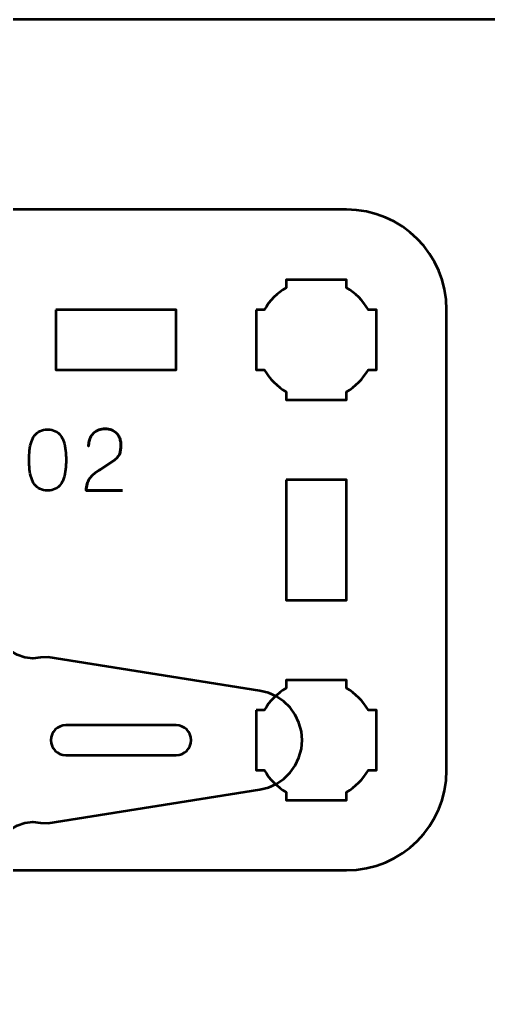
# Model space of a CAD drawing. Header units: centimetres. Extents: x -21 to 0, y -29.7 to 0.
# Drawn here: x -10.982 to -8.64, y -4.846 to 0 of the extents above; entities that cross this region are included whole.
import ezdxf

# ---------------------------------------------------------------- set-up
doc = ezdxf.new("R2010")
doc.units = ezdxf.units.CM
doc.header["$MEASUREMENT"] = 0
doc.layers.add('Layer 1', color=7, linetype='Continuous')

msp = doc.modelspace()

# ---------------------------------------------------------------- linework, layer by layer
at = {"layer": 'Layer 1', "color": 22, "lineweight": 53}
msp.add_open_spline([(-21.00003, -29.19995), (-21.00003, -29.19995), (-21.00003, -0.49992), (-21.00003, -0.49992), (-21.00003, -0.49992), (-21.00003, -0.22295), (-20.77694, 0.00004), (-20.49994, 0.00004), (-20.49994, 0.00004), (-20.49994, 0.00004), (-0.50008, 0.00004), (-0.50008, 0.00004), (-0.50008, 0.00004), (-0.22294, 0.00004), (0.00002, -0.22295), (0.00002, -0.49992), (0.00002, -0.49992), (0.00002, -0.49992), (0.00002, -29.19995), (0.00002, -29.19995), (0.00002, -29.19995), (0.00002, -29.47695), (-0.22294, -29.70004), (-0.50008, -29.70004), (-0.50008, -29.70004), (-0.50008, -29.70004), (-20.49994, -29.70004), (-20.49994, -29.70004), (-20.49994, -29.70004), (-20.77694, -29.70004), (-21.00003, -29.47695), (-21.00003, -29.19995)], degree=3, knots=[0, 0, 0, 0, 0.125, 0.125, 0.125, 0.125, 0.25, 0.25, 0.25, 0.25, 0.375, 0.375, 0.375, 0.375, 0.5, 0.5, 0.5, 0.5, 0.625, 0.625, 0.625, 0.625, 0.75, 0.75, 0.75, 0.75, 0.875, 0.875, 0.875, 0.875, 1, 1, 1, 1], dxfattribs=at)
at = {"layer": 'Layer 1', "color": 114, "lineweight": 53}
msp.add_open_spline([(-13.64994, -0.94997), (-13.64994, -0.94997), (-9.35007, -0.94997), (-9.35007, -0.94997), (-9.35007, -0.94997), (-9.07293, -0.94997), (-8.84997, -1.17306), (-8.84997, -1.45006), (-8.84997, -1.45006), (-8.84997, -1.45006), (-8.84997, -3.74993), (-8.84997, -3.74993), (-8.84997, -3.74993), (-8.84997, -4.02707), (-9.07293, -4.25003), (-9.35007, -4.25003), (-9.35007, -4.25003), (-9.35007, -4.25003), (-13.64994, -4.25003), (-13.64994, -4.25003), (-13.64994, -4.25003), (-13.92694, -4.25003), (-14.15003, -4.02707), (-14.15003, -3.74993), (-14.15003, -3.74993), (-14.15003, -3.74993), (-14.15003, -1.45006), (-14.15003, -1.45006), (-14.15003, -1.45006), (-14.15003, -1.17306), (-13.92694, -0.94997), (-13.64994, -0.94997)], degree=3, knots=[0, 0, 0, 0, 0.125, 0.125, 0.125, 0.125, 0.25, 0.25, 0.25, 0.25, 0.375, 0.375, 0.375, 0.375, 0.5, 0.5, 0.5, 0.5, 0.625, 0.625, 0.625, 0.625, 0.75, 0.75, 0.75, 0.75, 0.875, 0.875, 0.875, 0.875, 1, 1, 1, 1], dxfattribs=at)
at = {"layer": 'Layer 1', "lineweight": 53}
for points, knots in [([(-9.8, -1.44994), (-9.8, -1.44994), (-9.7598, -1.44994), (-9.7598, -1.44994), (-9.7598, -1.44994), (-9.73347, -1.40442), (-9.69551, -1.36649), (-9.65, -1.34016), (-9.65, -1.34016), (-9.65, -1.34016), (-9.65, -1.29994), (-9.65, -1.29994), (-9.65, -1.29994), (-9.65, -1.29994), (-9.35, -1.29994), (-9.35, -1.29994), (-9.35, -1.29994), (-9.35, -1.29994), (-9.35, -1.34013), (-9.35, -1.34013), (-9.35, -1.34013), (-9.30447, -1.36646), (-9.26648, -1.40441), (-9.24012, -1.44994), (-9.24012, -1.44994), (-9.24012, -1.44994), (-9.2, -1.44994), (-9.2, -1.44994), (-9.2, -1.44994), (-9.2, -1.44994), (-9.2, -1.59536), (-9.2, -1.59536), (-9.2, -1.59536), (-9.2, -1.59536), (-9.19994, -1.60001), (-9.19994, -1.60001), (-9.19994, -1.60001), (-9.19994, -1.60001), (-9.2, -1.60465), (-9.2, -1.60465), (-9.2, -1.60465), (-9.2, -1.60465), (-9.2, -1.74994), (-9.2, -1.74994), (-9.2, -1.74994), (-9.2, -1.74994), (-9.24007, -1.74994), (-9.24007, -1.74994), (-9.24007, -1.74994), (-9.26642, -1.79551), (-9.30442, -1.83352), (-9.35, -1.85988), (-9.35, -1.85988), (-9.35, -1.85988), (-9.35, -1.89994), (-9.35, -1.89994), (-9.35, -1.89994), (-9.35, -1.89994), (-9.49328, -1.89994), (-9.49328, -1.89994), (-9.49328, -1.89994), (-9.49328, -1.89994), (-9.49995, -1.90002), (-9.49995, -1.90002), (-9.49995, -1.90002), (-9.49995, -1.90002), (-9.50663, -1.89994), (-9.50663, -1.89994), (-9.50663, -1.89994), (-9.50663, -1.89994), (-9.65, -1.89994), (-9.65, -1.89994), (-9.65, -1.89994), (-9.65, -1.89994), (-9.65, -1.85984), (-9.65, -1.85984), (-9.65, -1.85984), (-9.69554, -1.83348), (-9.73352, -1.79549), (-9.75985, -1.74994), (-9.75985, -1.74994), (-9.75985, -1.74994), (-9.8, -1.74994), (-9.8, -1.74994), (-9.8, -1.74994), (-9.8, -1.74994), (-9.8, -1.44994), (-9.8, -1.44994)], [0, 0, 0, 0, 0.0454545, 0.0454545, 0.0454545, 0.0454545, 0.0909091, 0.0909091, 0.0909091, 0.0909091, 0.1363636, 0.1363636, 0.1363636, 0.1363636, 0.1818182, 0.1818182, 0.1818182, 0.1818182, 0.2272727, 0.2272727, 0.2272727, 0.2272727, 0.2727273, 0.2727273, 0.2727273, 0.2727273, 0.3181818, 0.3181818, 0.3181818, 0.3181818, 0.3636364, 0.3636364, 0.3636364, 0.3636364, 0.4090909, 0.4090909, 0.4090909, 0.4090909, 0.4545455, 0.4545455, 0.4545455, 0.4545455, 0.5, 0.5, 0.5, 0.5, 0.5454545, 0.5454545, 0.5454545, 0.5454545, 0.5909091, 0.5909091, 0.5909091, 0.5909091, 0.6363636, 0.6363636, 0.6363636, 0.6363636, 0.6818182, 0.6818182, 0.6818182, 0.6818182, 0.7272727, 0.7272727, 0.7272727, 0.7272727, 0.7727273, 0.7727273, 0.7727273, 0.7727273, 0.8181818, 0.8181818, 0.8181818, 0.8181818, 0.8636364, 0.8636364, 0.8636364, 0.8636364, 0.9090909, 0.9090909, 0.9090909, 0.9090909, 0.9545455, 0.9545455, 0.9545455, 0.9545455, 1, 1, 1, 1]), ([(-10.80002, -1.45006), (-10.80002, -1.45006), (-10.20002, -1.45006), (-10.20002, -1.45006), (-10.20002, -1.45006), (-10.20002, -1.45006), (-10.20002, -1.75007), (-10.20002, -1.75007), (-10.20002, -1.75007), (-10.20002, -1.75007), (-10.80002, -1.75007), (-10.80002, -1.75007), (-10.80002, -1.75007), (-10.80002, -1.75007), (-10.80002, -1.45006), (-10.80002, -1.45006)], [0, 0, 0, 0, 0.25, 0.25, 0.25, 0.25, 0.5, 0.5, 0.5, 0.5, 0.75, 0.75, 0.75, 0.75, 1, 1, 1, 1]), ([(-9.65007, -2.30001), (-9.65007, -2.30001), (-9.35007, -2.30001), (-9.35007, -2.30001), (-9.35007, -2.30001), (-9.35007, -2.30001), (-9.35007, -2.90002), (-9.35007, -2.90002), (-9.35007, -2.90002), (-9.35007, -2.90002), (-9.65007, -2.90002), (-9.65007, -2.90002), (-9.65007, -2.90002), (-9.65007, -2.90002), (-9.65007, -2.30001), (-9.65007, -2.30001)], [0, 0, 0, 0, 0.25, 0.25, 0.25, 0.25, 0.5, 0.5, 0.5, 0.5, 0.75, 0.75, 0.75, 0.75, 1, 1, 1, 1]), ([(-9.8, -3.44994), (-9.8, -3.44994), (-9.7598, -3.44994), (-9.7598, -3.44994), (-9.7598, -3.44994), (-9.73347, -3.40442), (-9.69551, -3.36649), (-9.65, -3.34016), (-9.65, -3.34016), (-9.65, -3.34016), (-9.65, -3.29994), (-9.65, -3.29994), (-9.65, -3.29994), (-9.65, -3.29994), (-9.35, -3.29994), (-9.35, -3.29994), (-9.35, -3.29994), (-9.35, -3.29994), (-9.35, -3.34013), (-9.35, -3.34013), (-9.35, -3.34013), (-9.30447, -3.36646), (-9.26648, -3.40441), (-9.24012, -3.44994), (-9.24012, -3.44994), (-9.24012, -3.44994), (-9.2, -3.44994), (-9.2, -3.44994), (-9.2, -3.44994), (-9.2, -3.44994), (-9.2, -3.59536), (-9.2, -3.59536), (-9.2, -3.59536), (-9.2, -3.59536), (-9.19994, -3.60001), (-9.19994, -3.60001), (-9.19994, -3.60001), (-9.19994, -3.60001), (-9.2, -3.60465), (-9.2, -3.60465), (-9.2, -3.60465), (-9.2, -3.60465), (-9.2, -3.74994), (-9.2, -3.74994), (-9.2, -3.74994), (-9.2, -3.74994), (-9.24007, -3.74994), (-9.24007, -3.74994), (-9.24007, -3.74994), (-9.26642, -3.79551), (-9.30442, -3.83352), (-9.35, -3.85988), (-9.35, -3.85988), (-9.35, -3.85988), (-9.35, -3.89994), (-9.35, -3.89994), (-9.35, -3.89994), (-9.35, -3.89994), (-9.49328, -3.89994), (-9.49328, -3.89994), (-9.49328, -3.89994), (-9.49328, -3.89994), (-9.49995, -3.90002), (-9.49995, -3.90002), (-9.49995, -3.90002), (-9.49995, -3.90002), (-9.50663, -3.89994), (-9.50663, -3.89994), (-9.50663, -3.89994), (-9.50663, -3.89994), (-9.65, -3.89994), (-9.65, -3.89994), (-9.65, -3.89994), (-9.65, -3.89994), (-9.65, -3.85984), (-9.65, -3.85984), (-9.65, -3.85984), (-9.69554, -3.83348), (-9.73352, -3.79549), (-9.75985, -3.74994), (-9.75985, -3.74994), (-9.75985, -3.74994), (-9.8, -3.74994), (-9.8, -3.74994), (-9.8, -3.74994), (-9.8, -3.74994), (-9.8, -3.44994), (-9.8, -3.44994)], [0, 0, 0, 0, 0.0454545, 0.0454545, 0.0454545, 0.0454545, 0.0909091, 0.0909091, 0.0909091, 0.0909091, 0.1363636, 0.1363636, 0.1363636, 0.1363636, 0.1818182, 0.1818182, 0.1818182, 0.1818182, 0.2272727, 0.2272727, 0.2272727, 0.2272727, 0.2727273, 0.2727273, 0.2727273, 0.2727273, 0.3181818, 0.3181818, 0.3181818, 0.3181818, 0.3636364, 0.3636364, 0.3636364, 0.3636364, 0.4090909, 0.4090909, 0.4090909, 0.4090909, 0.4545455, 0.4545455, 0.4545455, 0.4545455, 0.5, 0.5, 0.5, 0.5, 0.5454545, 0.5454545, 0.5454545, 0.5454545, 0.5909091, 0.5909091, 0.5909091, 0.5909091, 0.6363636, 0.6363636, 0.6363636, 0.6363636, 0.6818182, 0.6818182, 0.6818182, 0.6818182, 0.7272727, 0.7272727, 0.7272727, 0.7272727, 0.7727273, 0.7727273, 0.7727273, 0.7727273, 0.8181818, 0.8181818, 0.8181818, 0.8181818, 0.8636364, 0.8636364, 0.8636364, 0.8636364, 0.9090909, 0.9090909, 0.9090909, 0.9090909, 0.9545455, 0.9545455, 0.9545455, 0.9545455, 1, 1, 1, 1])]:
    msp.add_open_spline(points, degree=3, knots=knots, dxfattribs=at)
at = {"layer": 'Layer 1', "color": 30, "lineweight": 53}
for points, knots in [([(-11.25327, -1.8807), (-11.25327, -1.8807), (-11.08613, -2.93818), (-11.08613, -2.93818), (-11.08613, -2.93818), (-11.08613, -2.93818), (-11.08692, -2.977), (-11.08692, -2.977), (-11.08692, -2.977), (-11.08692, -2.977), (-11.09168, -3.01582), (-11.09168, -3.01582), (-11.09168, -3.01582), (-11.09168, -3.01582), (-11.08771, -3.05463), (-11.08771, -3.05463), (-11.08771, -3.05463), (-11.08771, -3.05463), (-11.07504, -3.09185), (-11.07504, -3.09185), (-11.07504, -3.09185), (-11.07504, -3.09185), (-11.05365, -3.12592), (-11.05365, -3.12592), (-11.05365, -3.12592), (-11.05365, -3.12592), (-11.02591, -3.15364), (-11.02591, -3.15364), (-11.02591, -3.15364), (-11.02591, -3.15364), (-10.99266, -3.17423), (-10.99266, -3.17423), (-10.99266, -3.17423), (-10.99266, -3.17423), (-10.95542, -3.1877), (-10.95542, -3.1877), (-10.95542, -3.1877), (-10.95542, -3.1877), (-10.91581, -3.19166), (-10.91581, -3.19166), (-10.91581, -3.19166), (-10.91581, -3.19166), (-10.87701, -3.18691), (-10.87701, -3.18691), (-10.87701, -3.18691), (-10.87701, -3.18691), (-10.8382, -3.18532), (-10.8382, -3.18532), (-10.8382, -3.18532), (-10.8382, -3.18532), (-9.7815, -3.35326), (-9.7815, -3.35326), (-9.7815, -3.35326), (-9.7815, -3.35326), (-9.73871, -3.36355), (-9.73871, -3.36355), (-9.73871, -3.36355), (-9.73871, -3.36355), (-9.69912, -3.38178), (-9.69912, -3.38178), (-9.69912, -3.38178), (-9.69912, -3.38178), (-9.66267, -3.40633), (-9.66267, -3.40633), (-9.66267, -3.40633), (-9.66267, -3.40633), (-9.63099, -3.43722), (-9.63099, -3.43722), (-9.63099, -3.43722), (-9.63099, -3.43722), (-9.60564, -3.47366), (-9.60564, -3.47366), (-9.60564, -3.47366), (-9.60564, -3.47366), (-9.58663, -3.51327), (-9.58663, -3.51327), (-9.58663, -3.51327), (-9.58663, -3.51327), (-9.57475, -3.55604), (-9.57475, -3.55604), (-9.57475, -3.55604), (-9.57475, -3.55604), (-9.57079, -3.59961), (-9.57079, -3.59961), (-9.57079, -3.59961), (-9.57079, -3.59961), (-9.57475, -3.64397), (-9.57475, -3.64397), (-9.57475, -3.64397), (-9.57475, -3.64397), (-9.58663, -3.68674), (-9.58663, -3.68674), (-9.58663, -3.68674), (-9.58663, -3.68674), (-9.60564, -3.72635), (-9.60564, -3.72635), (-9.60564, -3.72635), (-9.60564, -3.72635), (-9.63099, -3.76199), (-9.63099, -3.76199), (-9.63099, -3.76199), (-9.63099, -3.76199), (-9.66267, -3.79288), (-9.66267, -3.79288), (-9.66267, -3.79288), (-9.66267, -3.79288), (-9.69912, -3.81823), (-9.69912, -3.81823), (-9.69912, -3.81823), (-9.69912, -3.81823), (-9.73871, -3.83645), (-9.73871, -3.83645), (-9.73871, -3.83645), (-9.73871, -3.83645), (-9.7815, -3.84675), (-9.7815, -3.84675), (-9.7815, -3.84675), (-9.7815, -3.84675), (-10.8382, -4.01389), (-10.8382, -4.01389), (-10.8382, -4.01389), (-10.8382, -4.01389), (-10.87701, -4.01309), (-10.87701, -4.01309), (-10.87701, -4.01309), (-10.87701, -4.01309), (-10.91581, -4.00834), (-10.91581, -4.00834), (-10.91581, -4.00834), (-10.91581, -4.00834), (-10.95542, -4.01231), (-10.95542, -4.01231), (-10.95542, -4.01231), (-10.95542, -4.01231), (-10.99266, -4.02577), (-10.99266, -4.02577), (-10.99266, -4.02577), (-10.99266, -4.02577), (-11.02591, -4.04636), (-11.02591, -4.04636), (-11.02591, -4.04636), (-11.02591, -4.04636), (-11.05365, -4.07409), (-11.05365, -4.07409), (-11.05365, -4.07409), (-11.05365, -4.07409), (-11.07504, -4.10736), (-11.07504, -4.10736), (-11.07504, -4.10736), (-11.07504, -4.10736), (-11.08771, -4.14459), (-11.08771, -4.14459), (-11.08771, -4.14459), (-11.08771, -4.14459), (-11.09168, -4.18419), (-11.09168, -4.18419), (-11.09168, -4.18419), (-11.09168, -4.18419), (-11.08692, -4.22301), (-11.08692, -4.22301), (-11.08692, -4.22301), (-11.08692, -4.22301), (-11.08637, -4.25003), (-11.08637, -4.25003), (-11.08637, -4.25003), (-11.08637, -4.25003), (-11.91365, -4.25003), (-11.91365, -4.25003), (-11.91365, -4.25003), (-11.91365, -4.25003), (-11.9131, -4.22301), (-11.9131, -4.22301), (-11.9131, -4.22301), (-11.9131, -4.22301), (-11.90835, -4.18419), (-11.90835, -4.18419), (-11.90835, -4.18419), (-11.90835, -4.18419), (-11.91231, -4.14459), (-11.91231, -4.14459), (-11.91231, -4.14459), (-11.91231, -4.14459), (-11.92498, -4.10736), (-11.92498, -4.10736), (-11.92498, -4.10736), (-11.92498, -4.10736), (-11.94637, -4.07409), (-11.94637, -4.07409), (-11.94637, -4.07409), (-11.94637, -4.07409), (-11.9741, -4.04636), (-11.9741, -4.04636), (-11.9741, -4.04636), (-11.9741, -4.04636), (-12.00737, -4.02577), (-12.00737, -4.02577), (-12.00737, -4.02577), (-12.00737, -4.02577), (-12.04459, -4.01231), (-12.04459, -4.01231), (-12.04459, -4.01231), (-12.04459, -4.01231), (-12.0842, -4.00834), (-12.0842, -4.00834), (-12.0842, -4.00834), (-12.0842, -4.00834), (-12.12301, -4.01309), (-12.12301, -4.01309), (-12.12301, -4.01309), (-12.12301, -4.01309), (-12.16103, -4.01389), (-12.16103, -4.01389), (-12.16103, -4.01389), (-12.16103, -4.01389), (-13.21851, -3.84675), (-13.21851, -3.84675), (-13.21851, -3.84675), (-13.21851, -3.84675), (-13.26128, -3.83645), (-13.26128, -3.83645), (-13.26128, -3.83645), (-13.26128, -3.83645), (-13.30089, -3.81823), (-13.30089, -3.81823), (-13.30089, -3.81823), (-13.30089, -3.81823), (-13.33733, -3.79288), (-13.33733, -3.79288), (-13.33733, -3.79288), (-13.33733, -3.79288), (-13.36901, -3.76199), (-13.36901, -3.76199), (-13.36901, -3.76199), (-13.36901, -3.76199), (-13.39436, -3.72635), (-13.39436, -3.72635), (-13.39436, -3.72635), (-13.39436, -3.72635), (-13.41336, -3.68674), (-13.41336, -3.68674), (-13.41336, -3.68674), (-13.41336, -3.68674), (-13.42526, -3.64397), (-13.42526, -3.64397), (-13.42526, -3.64397), (-13.42526, -3.64397), (-13.42922, -3.59961), (-13.42922, -3.59961), (-13.42922, -3.59961), (-13.42922, -3.59961), (-13.42526, -3.55604), (-13.42526, -3.55604), (-13.42526, -3.55604), (-13.42526, -3.55604), (-13.41336, -3.51327), (-13.41336, -3.51327), (-13.41336, -3.51327), (-13.41336, -3.51327), (-13.39436, -3.47366), (-13.39436, -3.47366), (-13.39436, -3.47366), (-13.39436, -3.47366), (-13.36901, -3.43722), (-13.36901, -3.43722), (-13.36901, -3.43722), (-13.36901, -3.43722), (-13.33733, -3.40633), (-13.33733, -3.40633), (-13.33733, -3.40633), (-13.33733, -3.40633), (-13.30089, -3.38178), (-13.30089, -3.38178), (-13.30089, -3.38178), (-13.30089, -3.38178), (-13.26128, -3.36355), (-13.26128, -3.36355), (-13.26128, -3.36355), (-13.26128, -3.36355), (-13.21851, -3.35326), (-13.21851, -3.35326), (-13.21851, -3.35326), (-13.21851, -3.35326), (-12.16103, -3.18532), (-12.16103, -3.18532), (-12.16103, -3.18532), (-12.16103, -3.18532), (-12.12301, -3.18691), (-12.12301, -3.18691), (-12.12301, -3.18691), (-12.12301, -3.18691), (-12.0842, -3.19166), (-12.0842, -3.19166), (-12.0842, -3.19166), (-12.0842, -3.19166), (-12.04459, -3.1877), (-12.04459, -3.1877), (-12.04459, -3.1877), (-12.04459, -3.1877), (-12.00737, -3.17423), (-12.00737, -3.17423), (-12.00737, -3.17423), (-12.00737, -3.17423), (-11.9741, -3.15364), (-11.9741, -3.15364), (-11.9741, -3.15364), (-11.9741, -3.15364), (-11.94637, -3.12592), (-11.94637, -3.12592), (-11.94637, -3.12592), (-11.94637, -3.12592), (-11.92498, -3.09185), (-11.92498, -3.09185), (-11.92498, -3.09185), (-11.92498, -3.09185), (-11.91231, -3.05463), (-11.91231, -3.05463), (-11.91231, -3.05463), (-11.91231, -3.05463), (-11.90835, -3.01582), (-11.90835, -3.01582), (-11.90835, -3.01582), (-11.90835, -3.01582), (-11.9131, -2.977), (-11.9131, -2.977), (-11.9131, -2.977), (-11.9131, -2.977), (-11.91389, -2.93818), (-11.91389, -2.93818), (-11.91389, -2.93818), (-11.91389, -2.93818), (-11.74676, -1.8807), (-11.74676, -1.8807), (-11.74676, -1.8807), (-11.74676, -1.8807), (-11.73646, -1.83793), (-11.73646, -1.83793), (-11.73646, -1.83793), (-11.73646, -1.83793), (-11.71824, -1.79753), (-11.71824, -1.79753), (-11.71824, -1.79753), (-11.71824, -1.79753), (-11.69289, -1.76109), (-11.69289, -1.76109), (-11.69289, -1.76109), (-11.69289, -1.76109), (-11.662, -1.7302), (-11.662, -1.7302), (-11.662, -1.7302), (-11.662, -1.7302), (-11.62636, -1.70406), (-11.62636, -1.70406), (-11.62636, -1.70406), (-11.62636, -1.70406), (-11.58675, -1.68584), (-11.58675, -1.68584), (-11.58675, -1.68584), (-11.58675, -1.68584), (-11.54396, -1.67396), (-11.54396, -1.67396), (-11.54396, -1.67396), (-11.54396, -1.67396), (-11.49961, -1.67), (-11.49961, -1.67), (-11.49961, -1.67), (-11.49961, -1.67), (-11.45604, -1.67396), (-11.45604, -1.67396), (-11.45604, -1.67396), (-11.45604, -1.67396), (-11.41327, -1.68584), (-11.41327, -1.68584), (-11.41327, -1.68584), (-11.41327, -1.68584), (-11.37366, -1.70406), (-11.37366, -1.70406), (-11.37366, -1.70406), (-11.37366, -1.70406), (-11.33802, -1.7302), (-11.33802, -1.7302), (-11.33802, -1.7302), (-11.33802, -1.7302), (-11.30713, -1.76109), (-11.30713, -1.76109), (-11.30713, -1.76109), (-11.30713, -1.76109), (-11.28177, -1.79753), (-11.28177, -1.79753), (-11.28177, -1.79753), (-11.28177, -1.79753), (-11.26356, -1.83793), (-11.26356, -1.83793), (-11.26356, -1.83793), (-11.26356, -1.83793), (-11.25327, -1.8807), (-11.25327, -1.8807)], [0, 0, 0, 0, 0.010101, 0.010101, 0.010101, 0.010101, 0.020202, 0.020202, 0.020202, 0.020202, 0.030303, 0.030303, 0.030303, 0.030303, 0.040404, 0.040404, 0.040404, 0.040404, 0.0505051, 0.0505051, 0.0505051, 0.0505051, 0.0606061, 0.0606061, 0.0606061, 0.0606061, 0.0707071, 0.0707071, 0.0707071, 0.0707071, 0.0808081, 0.0808081, 0.0808081, 0.0808081, 0.0909091, 0.0909091, 0.0909091, 0.0909091, 0.1010101, 0.1010101, 0.1010101, 0.1010101, 0.1111111, 0.1111111, 0.1111111, 0.1111111, 0.1212121, 0.1212121, 0.1212121, 0.1212121, 0.1313131, 0.1313131, 0.1313131, 0.1313131, 0.1414141, 0.1414141, 0.1414141, 0.1414141, 0.1515152, 0.1515152, 0.1515152, 0.1515152, 0.1616162, 0.1616162, 0.1616162, 0.1616162, 0.1717172, 0.1717172, 0.1717172, 0.1717172, 0.1818182, 0.1818182, 0.1818182, 0.1818182, 0.1919192, 0.1919192, 0.1919192, 0.1919192, 0.2020202, 0.2020202, 0.2020202, 0.2020202, 0.2121212, 0.2121212, 0.2121212, 0.2121212, 0.2222222, 0.2222222, 0.2222222, 0.2222222, 0.2323232, 0.2323232, 0.2323232, 0.2323232, 0.2424242, 0.2424242, 0.2424242, 0.2424242, 0.2525253, 0.2525253, 0.2525253, 0.2525253, 0.2626263, 0.2626263, 0.2626263, 0.2626263, 0.2727273, 0.2727273, 0.2727273, 0.2727273, 0.2828283, 0.2828283, 0.2828283, 0.2828283, 0.2929293, 0.2929293, 0.2929293, 0.2929293, 0.3030303, 0.3030303, 0.3030303, 0.3030303, 0.3131313, 0.3131313, 0.3131313, 0.3131313, 0.3232323, 0.3232323, 0.3232323, 0.3232323, 0.3333333, 0.3333333, 0.3333333, 0.3333333, 0.3434343, 0.3434343, 0.3434343, 0.3434343, 0.3535354, 0.3535354, 0.3535354, 0.3535354, 0.3636364, 0.3636364, 0.3636364, 0.3636364, 0.3737374, 0.3737374, 0.3737374, 0.3737374, 0.3838384, 0.3838384, 0.3838384, 0.3838384, 0.3939394, 0.3939394, 0.3939394, 0.3939394, 0.4040404, 0.4040404, 0.4040404, 0.4040404, 0.4141414, 0.4141414, 0.4141414, 0.4141414, 0.4242424, 0.4242424, 0.4242424, 0.4242424, 0.4343434, 0.4343434, 0.4343434, 0.4343434, 0.4444444, 0.4444444, 0.4444444, 0.4444444, 0.4545455, 0.4545455, 0.4545455, 0.4545455, 0.4646465, 0.4646465, 0.4646465, 0.4646465, 0.4747475, 0.4747475, 0.4747475, 0.4747475, 0.4848485, 0.4848485, 0.4848485, 0.4848485, 0.4949495, 0.4949495, 0.4949495, 0.4949495, 0.5050505, 0.5050505, 0.5050505, 0.5050505, 0.5151515, 0.5151515, 0.5151515, 0.5151515, 0.5252525, 0.5252525, 0.5252525, 0.5252525, 0.5353535, 0.5353535, 0.5353535, 0.5353535, 0.5454545, 0.5454545, 0.5454545, 0.5454545, 0.5555556, 0.5555556, 0.5555556, 0.5555556, 0.5656566, 0.5656566, 0.5656566, 0.5656566, 0.5757576, 0.5757576, 0.5757576, 0.5757576, 0.5858586, 0.5858586, 0.5858586, 0.5858586, 0.5959596, 0.5959596, 0.5959596, 0.5959596, 0.6060606, 0.6060606, 0.6060606, 0.6060606, 0.6161616, 0.6161616, 0.6161616, 0.6161616, 0.6262626, 0.6262626, 0.6262626, 0.6262626, 0.6363636, 0.6363636, 0.6363636, 0.6363636, 0.6464646, 0.6464646, 0.6464646, 0.6464646, 0.6565657, 0.6565657, 0.6565657, 0.6565657, 0.6666667, 0.6666667, 0.6666667, 0.6666667, 0.6767677, 0.6767677, 0.6767677, 0.6767677, 0.6868687, 0.6868687, 0.6868687, 0.6868687, 0.6969697, 0.6969697, 0.6969697, 0.6969697, 0.7070707, 0.7070707, 0.7070707, 0.7070707, 0.7171717, 0.7171717, 0.7171717, 0.7171717, 0.7272727, 0.7272727, 0.7272727, 0.7272727, 0.7373737, 0.7373737, 0.7373737, 0.7373737, 0.7474747, 0.7474747, 0.7474747, 0.7474747, 0.7575758, 0.7575758, 0.7575758, 0.7575758, 0.7676768, 0.7676768, 0.7676768, 0.7676768, 0.7777778, 0.7777778, 0.7777778, 0.7777778, 0.7878788, 0.7878788, 0.7878788, 0.7878788, 0.7979798, 0.7979798, 0.7979798, 0.7979798, 0.8080808, 0.8080808, 0.8080808, 0.8080808, 0.8181818, 0.8181818, 0.8181818, 0.8181818, 0.8282828, 0.8282828, 0.8282828, 0.8282828, 0.8383838, 0.8383838, 0.8383838, 0.8383838, 0.8484848, 0.8484848, 0.8484848, 0.8484848, 0.8585859, 0.8585859, 0.8585859, 0.8585859, 0.8686869, 0.8686869, 0.8686869, 0.8686869, 0.8787879, 0.8787879, 0.8787879, 0.8787879, 0.8888889, 0.8888889, 0.8888889, 0.8888889, 0.8989899, 0.8989899, 0.8989899, 0.8989899, 0.9090909, 0.9090909, 0.9090909, 0.9090909, 0.9191919, 0.9191919, 0.9191919, 0.9191919, 0.9292929, 0.9292929, 0.9292929, 0.9292929, 0.9393939, 0.9393939, 0.9393939, 0.9393939, 0.9494949, 0.9494949, 0.9494949, 0.9494949, 0.959596, 0.959596, 0.959596, 0.959596, 0.969697, 0.969697, 0.969697, 0.969697, 0.979798, 0.979798, 0.979798, 0.979798, 0.989899, 0.989899, 0.989899, 0.989899, 1, 1, 1, 1]), ([(-10.84133, -2.35282), (-10.82652, -2.35275), (-10.81375, -2.35014), (-10.80309, -2.34506), (-10.80309, -2.34506), (-10.79251, -2.33998), (-10.78369, -2.33271), (-10.77664, -2.32347), (-10.77664, -2.32347), (-10.76965, -2.31416), (-10.76415, -2.30315), (-10.76006, -2.29045), (-10.76006, -2.29045), (-10.75603, -2.27775), (-10.75314, -2.26385), (-10.75152, -2.24861), (-10.75152, -2.24861), (-10.74982, -2.23337), (-10.74898, -2.21735), (-10.74905, -2.20042), (-10.74905, -2.20042), (-10.74898, -2.18356), (-10.74982, -2.16754), (-10.75152, -2.15237), (-10.75152, -2.15237), (-10.75314, -2.1372), (-10.75603, -2.12323), (-10.76006, -2.11053), (-10.76006, -2.11053), (-10.76415, -2.0979), (-10.76965, -2.0869), (-10.77664, -2.07751), (-10.77664, -2.07751), (-10.78369, -2.0682), (-10.79251, -2.06093), (-10.80309, -2.05585), (-10.80309, -2.05585), (-10.81375, -2.0507), (-10.82652, -2.04809), (-10.84133, -2.04802), (-10.84133, -2.04802), (-10.85615, -2.04809), (-10.86892, -2.0507), (-10.87958, -2.05585), (-10.87958, -2.05585), (-10.89016, -2.06093), (-10.89898, -2.0682), (-10.90603, -2.07751), (-10.90603, -2.07751), (-10.91302, -2.0869), (-10.91852, -2.0979), (-10.92261, -2.11053), (-10.92261, -2.11053), (-10.92664, -2.12323), (-10.92953, -2.1372), (-10.93115, -2.15237), (-10.93115, -2.15237), (-10.93284, -2.16754), (-10.93369, -2.18356), (-10.93362, -2.20042), (-10.93362, -2.20042), (-10.93369, -2.21735), (-10.93284, -2.23337), (-10.93115, -2.24861), (-10.93115, -2.24861), (-10.92953, -2.26385), (-10.92664, -2.27775), (-10.92261, -2.29045), (-10.92261, -2.29045), (-10.91852, -2.30315), (-10.91302, -2.31416), (-10.90603, -2.32347), (-10.90603, -2.32347), (-10.89898, -2.33271), (-10.89016, -2.33998), (-10.87958, -2.34506), (-10.87958, -2.34506), (-10.86892, -2.35014), (-10.85615, -2.35275), (-10.84133, -2.35282)], [0, 0, 0, 0, 0.05, 0.05, 0.05, 0.05, 0.1, 0.1, 0.1, 0.1, 0.15, 0.15, 0.15, 0.15, 0.2, 0.2, 0.2, 0.2, 0.25, 0.25, 0.25, 0.25, 0.3, 0.3, 0.3, 0.3, 0.35, 0.35, 0.35, 0.35, 0.4, 0.4, 0.4, 0.4, 0.45, 0.45, 0.45, 0.45, 0.5, 0.5, 0.5, 0.5, 0.55, 0.55, 0.55, 0.55, 0.6, 0.6, 0.6, 0.6, 0.65, 0.65, 0.65, 0.65, 0.7, 0.7, 0.7, 0.7, 0.75, 0.75, 0.75, 0.75, 0.8, 0.8, 0.8, 0.8, 0.85, 0.85, 0.85, 0.85, 0.9, 0.9, 0.9, 0.9, 0.95, 0.95, 0.95, 0.95, 1, 1, 1, 1]), ([(-10.84133, -2.35282), (-10.82652, -2.35275), (-10.81375, -2.35014), (-10.80309, -2.34506), (-10.80309, -2.34506), (-10.79251, -2.33998), (-10.78369, -2.33271), (-10.77664, -2.32347), (-10.77664, -2.32347), (-10.76965, -2.31416), (-10.76415, -2.30315), (-10.76006, -2.29045), (-10.76006, -2.29045), (-10.75603, -2.27775), (-10.75314, -2.26385), (-10.75152, -2.24861), (-10.75152, -2.24861), (-10.74982, -2.23337), (-10.74898, -2.21735), (-10.74905, -2.20042), (-10.74905, -2.20042), (-10.74898, -2.18356), (-10.74982, -2.16754), (-10.75152, -2.15237), (-10.75152, -2.15237), (-10.75314, -2.1372), (-10.75603, -2.12323), (-10.76006, -2.11053), (-10.76006, -2.11053), (-10.76415, -2.0979), (-10.76965, -2.0869), (-10.77664, -2.07751), (-10.77664, -2.07751), (-10.78369, -2.0682), (-10.79251, -2.06093), (-10.80309, -2.05585), (-10.80309, -2.05585), (-10.81375, -2.0507), (-10.82652, -2.04809), (-10.84133, -2.04802), (-10.84133, -2.04802), (-10.85615, -2.04809), (-10.86892, -2.0507), (-10.87958, -2.05585), (-10.87958, -2.05585), (-10.89016, -2.06093), (-10.89898, -2.0682), (-10.90603, -2.07751), (-10.90603, -2.07751), (-10.91302, -2.0869), (-10.91852, -2.0979), (-10.92261, -2.11053), (-10.92261, -2.11053), (-10.92664, -2.12323), (-10.92953, -2.1372), (-10.93115, -2.15237), (-10.93115, -2.15237), (-10.93284, -2.16754), (-10.93369, -2.18356), (-10.93362, -2.20042), (-10.93362, -2.20042), (-10.93369, -2.21735), (-10.93284, -2.23337), (-10.93115, -2.24861), (-10.93115, -2.24861), (-10.92953, -2.26385), (-10.92664, -2.27775), (-10.92261, -2.29045), (-10.92261, -2.29045), (-10.91852, -2.30315), (-10.91302, -2.31416), (-10.90603, -2.32347), (-10.90603, -2.32347), (-10.89898, -2.33271), (-10.89016, -2.33998), (-10.87958, -2.34506), (-10.87958, -2.34506), (-10.86892, -2.35014), (-10.85615, -2.35275), (-10.84133, -2.35282)], [0, 0, 0, 0, 0.05, 0.05, 0.05, 0.05, 0.1, 0.1, 0.1, 0.1, 0.15, 0.15, 0.15, 0.15, 0.2, 0.2, 0.2, 0.2, 0.25, 0.25, 0.25, 0.25, 0.3, 0.3, 0.3, 0.3, 0.35, 0.35, 0.35, 0.35, 0.4, 0.4, 0.4, 0.4, 0.45, 0.45, 0.45, 0.45, 0.5, 0.5, 0.5, 0.5, 0.55, 0.55, 0.55, 0.55, 0.6, 0.6, 0.6, 0.6, 0.65, 0.65, 0.65, 0.65, 0.7, 0.7, 0.7, 0.7, 0.75, 0.75, 0.75, 0.75, 0.8, 0.8, 0.8, 0.8, 0.85, 0.85, 0.85, 0.85, 0.9, 0.9, 0.9, 0.9, 0.95, 0.95, 0.95, 0.95, 1, 1, 1, 1]), ([(-10.46711, -2.35282), (-10.46711, -2.35282), (-10.64872, -2.35282), (-10.64872, -2.35282), (-10.64872, -2.35282), (-10.64837, -2.34054), (-10.64682, -2.32968), (-10.6442, -2.32036), (-10.6442, -2.32036), (-10.64152, -2.31105), (-10.63793, -2.30287), (-10.63348, -2.29581), (-10.63348, -2.29581), (-10.62896, -2.28876), (-10.62381, -2.28248), (-10.61796, -2.27697), (-10.61796, -2.27697), (-10.6121, -2.2714), (-10.60582, -2.26632), (-10.59905, -2.26152), (-10.59905, -2.26152), (-10.59228, -2.25679), (-10.58529, -2.25207), (-10.57802, -2.24741), (-10.57802, -2.24741), (-10.57802, -2.24741), (-10.50563, -2.19915), (-10.50563, -2.19915), (-10.50563, -2.19915), (-10.49823, -2.19393), (-10.49244, -2.18822), (-10.48835, -2.18208), (-10.48835, -2.18208), (-10.48419, -2.17594), (-10.48129, -2.16945), (-10.47953, -2.1626), (-10.47953, -2.1626), (-10.47784, -2.15583), (-10.47678, -2.14885), (-10.47643, -2.14179), (-10.47643, -2.14179), (-10.47607, -2.13466), (-10.47593, -2.12754), (-10.476, -2.12041), (-10.476, -2.12041), (-10.476, -2.11456), (-10.47678, -2.10828), (-10.47833, -2.1015), (-10.47833, -2.1015), (-10.47995, -2.0948), (-10.48249, -2.0881), (-10.48609, -2.08147), (-10.48609, -2.08147), (-10.48969, -2.07483), (-10.49449, -2.06877), (-10.50048, -2.06326), (-10.50048, -2.06326), (-10.50648, -2.05783), (-10.51389, -2.05346), (-10.52271, -2.05014), (-10.52271, -2.05014), (-10.53153, -2.04682), (-10.5419, -2.04513), (-10.55389, -2.04506), (-10.55389, -2.04506), (-10.56596, -2.04513), (-10.57661, -2.04682), (-10.58579, -2.05007), (-10.58579, -2.05007), (-10.59496, -2.05331), (-10.60279, -2.05783), (-10.60928, -2.06354), (-10.60928, -2.06354), (-10.61577, -2.06926), (-10.62099, -2.07589), (-10.62508, -2.0833), (-10.62508, -2.0833), (-10.62918, -2.09071), (-10.63214, -2.09861), (-10.63404, -2.10694), (-10.63404, -2.10694), (-10.63595, -2.11526), (-10.63687, -2.12373), (-10.63687, -2.13227), (-10.63687, -2.13227), (-10.63687, -2.12373), (-10.63595, -2.11526), (-10.63404, -2.10694), (-10.63404, -2.10694), (-10.63214, -2.09861), (-10.62918, -2.09071), (-10.62508, -2.0833), (-10.62508, -2.0833), (-10.62099, -2.07589), (-10.61577, -2.06926), (-10.60928, -2.06354), (-10.60928, -2.06354), (-10.60279, -2.05783), (-10.59496, -2.05331), (-10.58579, -2.05007), (-10.58579, -2.05007), (-10.57661, -2.04682), (-10.56596, -2.04513), (-10.55389, -2.04506), (-10.55389, -2.04506), (-10.5419, -2.04513), (-10.53153, -2.04682), (-10.52271, -2.05014), (-10.52271, -2.05014), (-10.51389, -2.05346), (-10.50648, -2.05783), (-10.50048, -2.06326), (-10.50048, -2.06326), (-10.49449, -2.06877), (-10.48969, -2.07483), (-10.48609, -2.08147), (-10.48609, -2.08147), (-10.48249, -2.0881), (-10.47995, -2.0948), (-10.47833, -2.1015), (-10.47833, -2.1015), (-10.47678, -2.10828), (-10.476, -2.11456), (-10.476, -2.12041), (-10.476, -2.12041), (-10.47593, -2.12754), (-10.47607, -2.13466), (-10.47643, -2.14179), (-10.47643, -2.14179), (-10.47678, -2.14885), (-10.47784, -2.15583), (-10.47953, -2.1626), (-10.47953, -2.1626), (-10.48129, -2.16945), (-10.48419, -2.17594), (-10.48835, -2.18208), (-10.48835, -2.18208), (-10.49244, -2.18822), (-10.49823, -2.19393), (-10.50563, -2.19915), (-10.50563, -2.19915), (-10.50563, -2.19915), (-10.57802, -2.24741), (-10.57802, -2.24741), (-10.57802, -2.24741), (-10.58529, -2.25207), (-10.59228, -2.25679), (-10.59905, -2.26152), (-10.59905, -2.26152), (-10.60582, -2.26632), (-10.6121, -2.2714), (-10.61796, -2.27697), (-10.61796, -2.27697), (-10.62381, -2.28248), (-10.62896, -2.28876), (-10.63348, -2.29581), (-10.63348, -2.29581), (-10.63793, -2.30287), (-10.64152, -2.31105), (-10.6442, -2.32036), (-10.6442, -2.32036), (-10.64682, -2.32968), (-10.64837, -2.34054), (-10.64872, -2.35282), (-10.64872, -2.35282), (-10.64872, -2.35282), (-10.46711, -2.35282), (-10.46711, -2.35282)], [0, 0, 0, 0, 0.0238095, 0.0238095, 0.0238095, 0.0238095, 0.047619, 0.047619, 0.047619, 0.047619, 0.0714286, 0.0714286, 0.0714286, 0.0714286, 0.0952381, 0.0952381, 0.0952381, 0.0952381, 0.1190476, 0.1190476, 0.1190476, 0.1190476, 0.1428571, 0.1428571, 0.1428571, 0.1428571, 0.1666667, 0.1666667, 0.1666667, 0.1666667, 0.1904762, 0.1904762, 0.1904762, 0.1904762, 0.2142857, 0.2142857, 0.2142857, 0.2142857, 0.2380952, 0.2380952, 0.2380952, 0.2380952, 0.2619048, 0.2619048, 0.2619048, 0.2619048, 0.2857143, 0.2857143, 0.2857143, 0.2857143, 0.3095238, 0.3095238, 0.3095238, 0.3095238, 0.3333333, 0.3333333, 0.3333333, 0.3333333, 0.3571429, 0.3571429, 0.3571429, 0.3571429, 0.3809524, 0.3809524, 0.3809524, 0.3809524, 0.4047619, 0.4047619, 0.4047619, 0.4047619, 0.4285714, 0.4285714, 0.4285714, 0.4285714, 0.452381, 0.452381, 0.452381, 0.452381, 0.4761905, 0.4761905, 0.4761905, 0.4761905, 0.5, 0.5, 0.5, 0.5, 0.5238095, 0.5238095, 0.5238095, 0.5238095, 0.547619, 0.547619, 0.547619, 0.547619, 0.5714286, 0.5714286, 0.5714286, 0.5714286, 0.5952381, 0.5952381, 0.5952381, 0.5952381, 0.6190476, 0.6190476, 0.6190476, 0.6190476, 0.6428571, 0.6428571, 0.6428571, 0.6428571, 0.6666667, 0.6666667, 0.6666667, 0.6666667, 0.6904762, 0.6904762, 0.6904762, 0.6904762, 0.7142857, 0.7142857, 0.7142857, 0.7142857, 0.7380952, 0.7380952, 0.7380952, 0.7380952, 0.7619048, 0.7619048, 0.7619048, 0.7619048, 0.7857143, 0.7857143, 0.7857143, 0.7857143, 0.8095238, 0.8095238, 0.8095238, 0.8095238, 0.8333333, 0.8333333, 0.8333333, 0.8333333, 0.8571429, 0.8571429, 0.8571429, 0.8571429, 0.8809524, 0.8809524, 0.8809524, 0.8809524, 0.9047619, 0.9047619, 0.9047619, 0.9047619, 0.9285714, 0.9285714, 0.9285714, 0.9285714, 0.952381, 0.952381, 0.952381, 0.952381, 0.9761905, 0.9761905, 0.9761905, 0.9761905, 1, 1, 1, 1])]:
    msp.add_open_spline(points, degree=3, knots=knots, dxfattribs=at)
at = {"layer": 'Layer 1', "color": 250, "lineweight": 53}
msp.add_open_spline([(-10.74999, -3.675), (-10.7914, -3.675), (-10.82499, -3.64141), (-10.82499, -3.6), (-10.82499, -3.6), (-10.82499, -3.55859), (-10.7914, -3.525), (-10.74999, -3.525), (-10.74999, -3.525), (-10.74999, -3.525), (-10.19999, -3.525), (-10.19999, -3.525), (-10.19999, -3.525), (-10.15858, -3.525), (-10.12499, -3.55859), (-10.12499, -3.6), (-10.12499, -3.6), (-10.12499, -3.64141), (-10.15858, -3.675), (-10.19999, -3.675), (-10.19999, -3.675), (-10.19999, -3.675), (-10.74999, -3.675), (-10.74999, -3.675)], degree=3, knots=[0, 0, 0, 0, 0.1666667, 0.1666667, 0.1666667, 0.1666667, 0.3333333, 0.3333333, 0.3333333, 0.3333333, 0.5, 0.5, 0.5, 0.5, 0.6666667, 0.6666667, 0.6666667, 0.6666667, 0.8333333, 0.8333333, 0.8333333, 0.8333333, 1, 1, 1, 1], dxfattribs=at)

doc.saveas('drawing.dxf')
